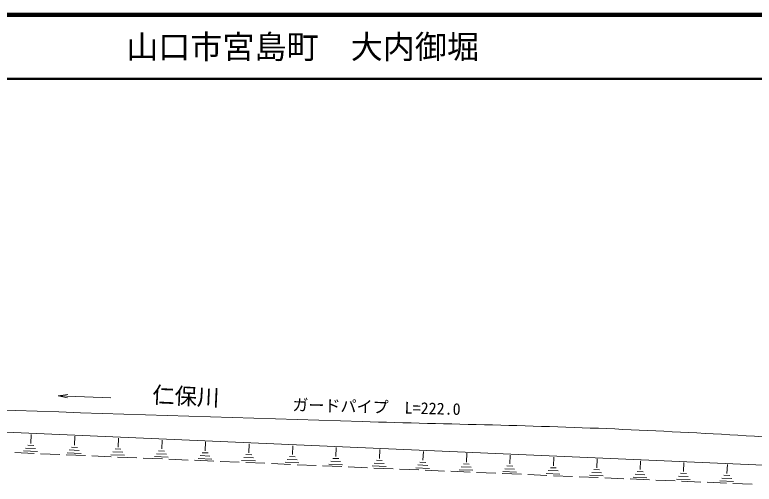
# Model space of a CAD drawing. Units: millimetres, scale not verified. Extents: x 40000 to 680000, y 20000 to 380000.
# Drawn here: x 387666 to 502920, y 306768 to 380000 of the extents above; entities that cross this region are included whole.
import ezdxf
from ezdxf.enums import TextEntityAlignment as Align

# ---------------------------------------------------------------- set-up
doc = ezdxf.new("R2010")
doc.units = ezdxf.units.MM
doc.header["$LTSCALE"] = 1000
for name, color, linetype, lineweight in [('M-BGD', 7, 'Continuous', 13), ('M-STR-HTXT', 7, 'Continuous', 13), ('M-TTL', 2, 'Continuous', 140), ('M-TTL-LINE', 7, 'Continuous', 50)]:
    doc.layers.add(name, color=color, linetype=linetype, lineweight=lineweight)
doc.layers.add('M-BGD-HTXT', color=7, linetype='Continuous')
doc.layers.add('M-TTL-TXT', color=7, linetype='Continuous')
doc.styles.add('ＭＳ ゴシック', font='')
doc.styles.get('ＭＳ ゴシック').set_extended_font_data('MS Gothic')

msp = doc.modelspace()

# ---------------------------------------------------------------- linework, layer by layer
at = {"layer": 'M-BGD'}
for p, q in [((256640, 320476), (558504, 307403)), ((394414, 320574), (402654, 320244)), ((394415, 320567), (395925, 320754)), ((394415, 320567), (395903, 320254)), ((390163, 313143), (390223, 314536)), ((396966, 312850), (397025, 314241)), ((403765, 312556), (403825, 313947)), ((410562, 312263), (410622, 313653)), ((390904, 312336), (389357, 312403)), ((390614, 312814), (389686, 312853)), ((397416, 312521), (396489, 312560)), ((417356, 311970), (417416, 313358)), ((424148, 311678), (424207, 313064)), ((430937, 311385), (430996, 312771)), ((437723, 311092), (437783, 312477)), ((387696, 311699), (390693, 311570)), ((391193, 311859), (389027, 311952)), ((391692, 311528), (394689, 311399)), ((395688, 311356), (398685, 311227)), ((397994, 311567), (395831, 311660)), ((397705, 312044), (396160, 312110)), ((404793, 311275), (402631, 311367)), ((404504, 311751), (402960, 311817)), ((404215, 312228), (403289, 312267)), ((411300, 311459), (409758, 311525)), ((411012, 311935), (410086, 311975)), ((418094, 311167), (416553, 311233)), ((417806, 311642), (416881, 311682)), ((424597, 311350), (423673, 311389)), ((444507, 310800), (444566, 312183)), ((451288, 310508), (451347, 311890)), ((458066, 310215), (458125, 311596)), ((464841, 309923), (464901, 311303)), ((399685, 311185), (402682, 311056)), ((403681, 311013), (406678, 310884)), ((407677, 310842), (410674, 310713)), ((411589, 310983), (409429, 311075)), ((411674, 310670), (414671, 310541)), ((415670, 310499), (418667, 310370)), ((418383, 310691), (416224, 310784)), ((419666, 310327), (422663, 310198)), ((425173, 310399), (423017, 310492)), ((424885, 310875), (423345, 310941)), ((423662, 310156), (426660, 310027)), ((431961, 310108), (429807, 310200)), ((431673, 310583), (430134, 310649)), ((431385, 311057), (430462, 311097)), ((438459, 310291), (436921, 310357)), ((438171, 310765), (437249, 310805)), ((445242, 309999), (443706, 310065)), ((444954, 310473), (444033, 310513)), ((451735, 310181), (450814, 310220)), ((471614, 309631), (471673, 311010)), ((478385, 309339), (478444, 310717)), ((485152, 309048), (485211, 310424)), ((491917, 308756), (491976, 310131)), ((427659, 309984), (430656, 309855)), ((431655, 309813), (434652, 309684)), ((435651, 309641), (438649, 309512)), ((438747, 309816), (436594, 309909)), ((439648, 309470), (442645, 309341)), ((445529, 309525), (443379, 309617)), ((443644, 309298), (446641, 309169)), ((447640, 309127), (450638, 308998)), ((452309, 309234), (450160, 309326)), ((452022, 309707), (450487, 309773)), ((451637, 308955), (454634, 308826)), ((459087, 308943), (456940, 309035)), ((458800, 309416), (457266, 309482)), ((458513, 309889), (457593, 309928)), ((465575, 309124), (464042, 309190)), ((465288, 309597), (464369, 309637)), ((472347, 308833), (470816, 308899)), ((472060, 309305), (471142, 309345)), ((478830, 309014), (477913, 309053)), ((498679, 308465), (498738, 309838)), ((455633, 308784), (458630, 308655)), ((459629, 308612), (462627, 308483)), ((463626, 308441), (466623, 308312)), ((465861, 308652), (463716, 308744)), ((467622, 308269), (470619, 308140)), ((472633, 308361), (470490, 308453)), ((471618, 308098), (474616, 307969)), ((475615, 307926), (478612, 307797)), ((479403, 308070), (477261, 308162)), ((479116, 308542), (477587, 308608)), ((479611, 307755), (482608, 307626)), ((486169, 307779), (484030, 307871)), ((485883, 308251), (484355, 308316)), ((485597, 308722), (484681, 308762)), ((492648, 307960), (491121, 308025)), ((492362, 308431), (491446, 308470)), ((499409, 307669), (497884, 307734)), ((499124, 308140), (498209, 308179)), ((483607, 307583), (486605, 307454)), ((487604, 307412), (490601, 307283)), ((492933, 307489), (490796, 307580)), ((491600, 307240), (494597, 307111)), ((495596, 307069), (498594, 306940)), ((499695, 307198), (497559, 307290)), ((499593, 306897), (502590, 306768))]:
    msp.add_line(p, q, dxfattribs=at)
at = {"layer": 'M-STR-HTXT'}
msp.add_open_spline([(559226, 309850), (547294, 310867), (535375, 312036), (523431, 312899), (509782, 313885), (496120, 314720), (482449, 315330), (468912, 315934), (455359, 316128), (441814, 316546), (405777, 317658), (369742, 318838), (333706, 319984)], degree=3, knots=[0, 0, 0, 0, 1, 1, 1, 2, 2, 2, 3, 3, 3, 4, 4, 4, 4], dxfattribs=at)
at = {"layer": 'M-TTL'}
msp.add_line((680000, 380000), (40000, 380000), dxfattribs=at)
at = {"layer": 'M-TTL-LINE'}
msp.add_line((40000, 370000), (680000, 370000), dxfattribs=at)

# ---------------------------------------------------------------- texts
at = {"layer": 'M-BGD-HTXT', "style": 'ＭＳ ゴシック'}
msp.add_text('仁保川', height=2566, rotation=357.378, dxfattribs=at).set_placement((408992, 318689), align=Align.BOTTOM_LEFT)
at = {"layer": 'M-STR-HTXT', "style": 'ＭＳ ゴシック'}
msp.add_text('ガードパイプ\u3000L=222.0', height=1833, rotation=358.482, dxfattribs=at).set_placement((430901, 317711), align=Align.BOTTOM_LEFT)
at = {"layer": 'M-TTL-TXT', "style": 'ＭＳ ゴシック'}
msp.add_text('山口市宮島町\u3000大内御堀', height=3666, dxfattribs=at).set_placement((405024, 375000), align=Align.MIDDLE_LEFT)

doc.saveas('drawing.dxf')
